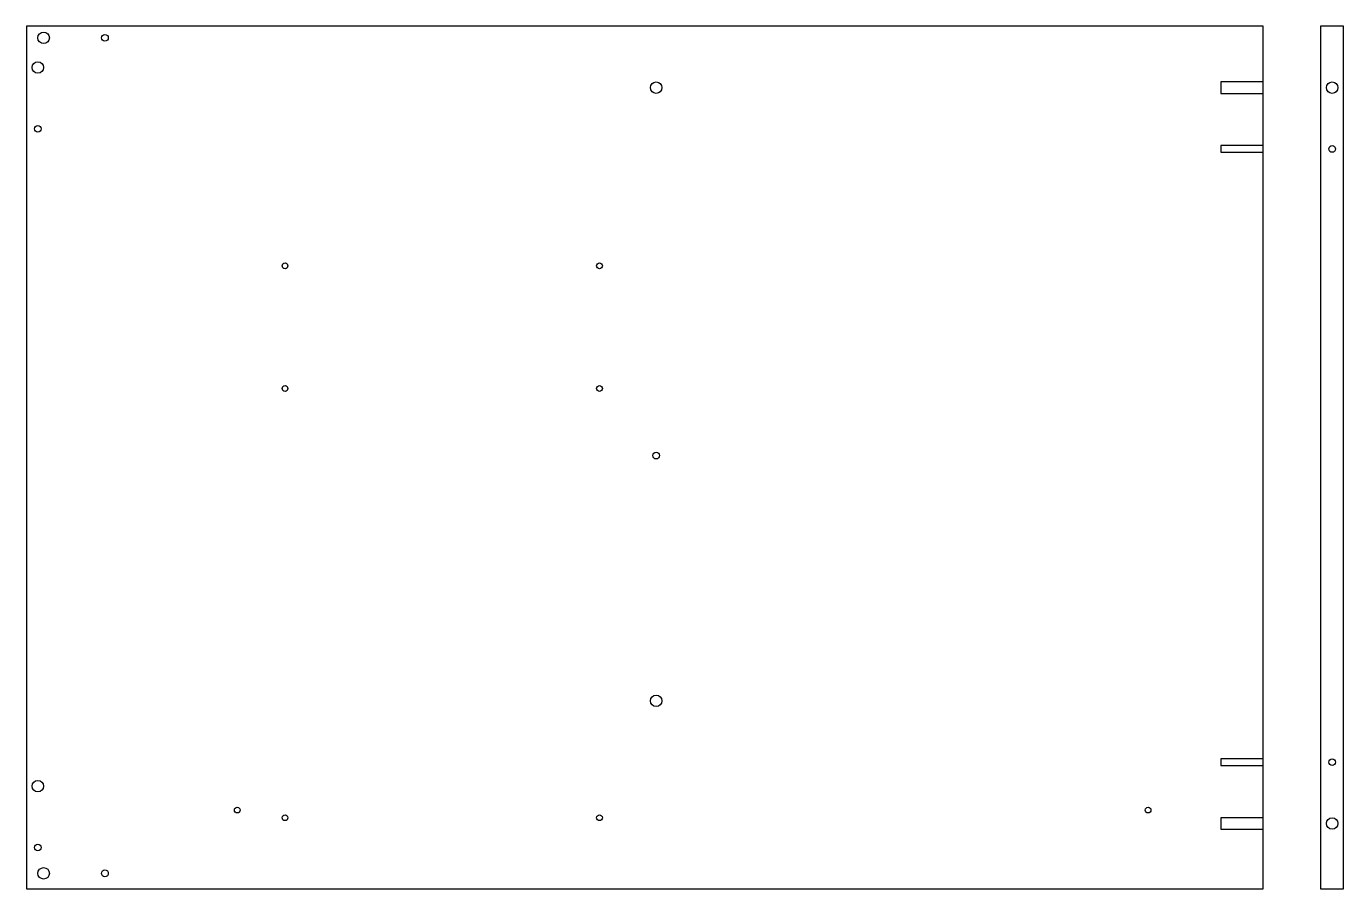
# Model space of a CAD drawing. Extents: x 0 to 687, y 0 to 450.
import ezdxf

# ---------------------------------------------------------------- set-up
doc = ezdxf.new("R2010")
doc.units = 0
for name, color, linetype in [('FACE3', 7, 'CONTINUOUS'), ('LATOC', 7, 'CONTINUOUS'), ('LATOE2K00', 7, 'CONTINUOUS'), ('LATOE9K00', 7, 'CONTINUOUS'), ('PANEL12K00', 7, 'CONTINUOUS'), ('VERTICA3K00', 7, 'CONTINUOUS'), ('VERTICA5K00', 7, 'CONTINUOUS')]:
    doc.layers.add(name, color=color, linetype=linetype)

msp = doc.modelspace()

# ---------------------------------------------------------------- linework, layer by layer
at = {"layer": 'FACE3', "color": 0}
msp.add_lwpolyline([(675, 0), (687, 0), (687, 450), (675, 450)], close=True, dxfattribs=at)
for centre, radius in [((681, 418), 3), ((681, 386), 1.75), ((681, 66), 1.75), ((681, 34), 3)]:
    msp.add_circle(centre, radius, dxfattribs=at)
at = {"layer": 'LATOC', "color": 0}
for points in [[(645, 421), (623, 421), (623, 415), (645, 415)], [(645, 387.75), (623, 387.75), (623, 384.25), (645, 384.25)], [(645, 67.75), (623, 67.75), (623, 64.25), (645, 64.25)], [(645, 37), (623, 37), (623, 31), (645, 31)]]:
    msp.add_lwpolyline(points, close=True, dxfattribs=at)
at = {"layer": 'LATOE2K00', "color": 0}
for centre in [(110, 41), (585, 41)]:
    msp.add_circle(centre, 1.5, dxfattribs=at)
at = {"layer": 'LATOE9K00', "color": 0}
for centre, radius in [((9, 444), 3), ((41, 444), 1.75), ((6, 428.5), 3), ((328.5, 418), 3), ((6, 396.5), 1.75), ((328.5, 226), 1.75), ((328.5, 98), 3), ((6, 53.5), 3), ((6, 21.5), 1.75), ((9, 8), 3), ((41, 8), 1.75)]:
    msp.add_circle(centre, radius, dxfattribs=at)
at = {"layer": 'PANEL12K00', "color": 0}
msp.add_lwpolyline([(0, 0), (645, 0), (645, 450), (0, 450)], close=True, dxfattribs=at)
at = {"layer": 'VERTICA3K00', "color": 0}
for centre in [(134.9, 325), (298.9, 325), (134.9, 261), (298.9, 261), (134.9, 37), (298.9, 37)]:
    msp.add_circle(centre, 1.5, dxfattribs=at)
at = {"layer": 'VERTICA5K00', "color": 0}
for centre, radius in [((9, 444), 3), ((41, 444), 1.75), ((6, 428.5), 3), ((328.5, 418), 3), ((6, 396.5), 1.75), ((328.5, 226), 1.75), ((328.5, 98), 3), ((6, 53.5), 3), ((6, 21.5), 1.75), ((9, 8), 3), ((41, 8), 1.75)]:
    msp.add_circle(centre, radius, dxfattribs=at)

doc.saveas('drawing.dxf')
